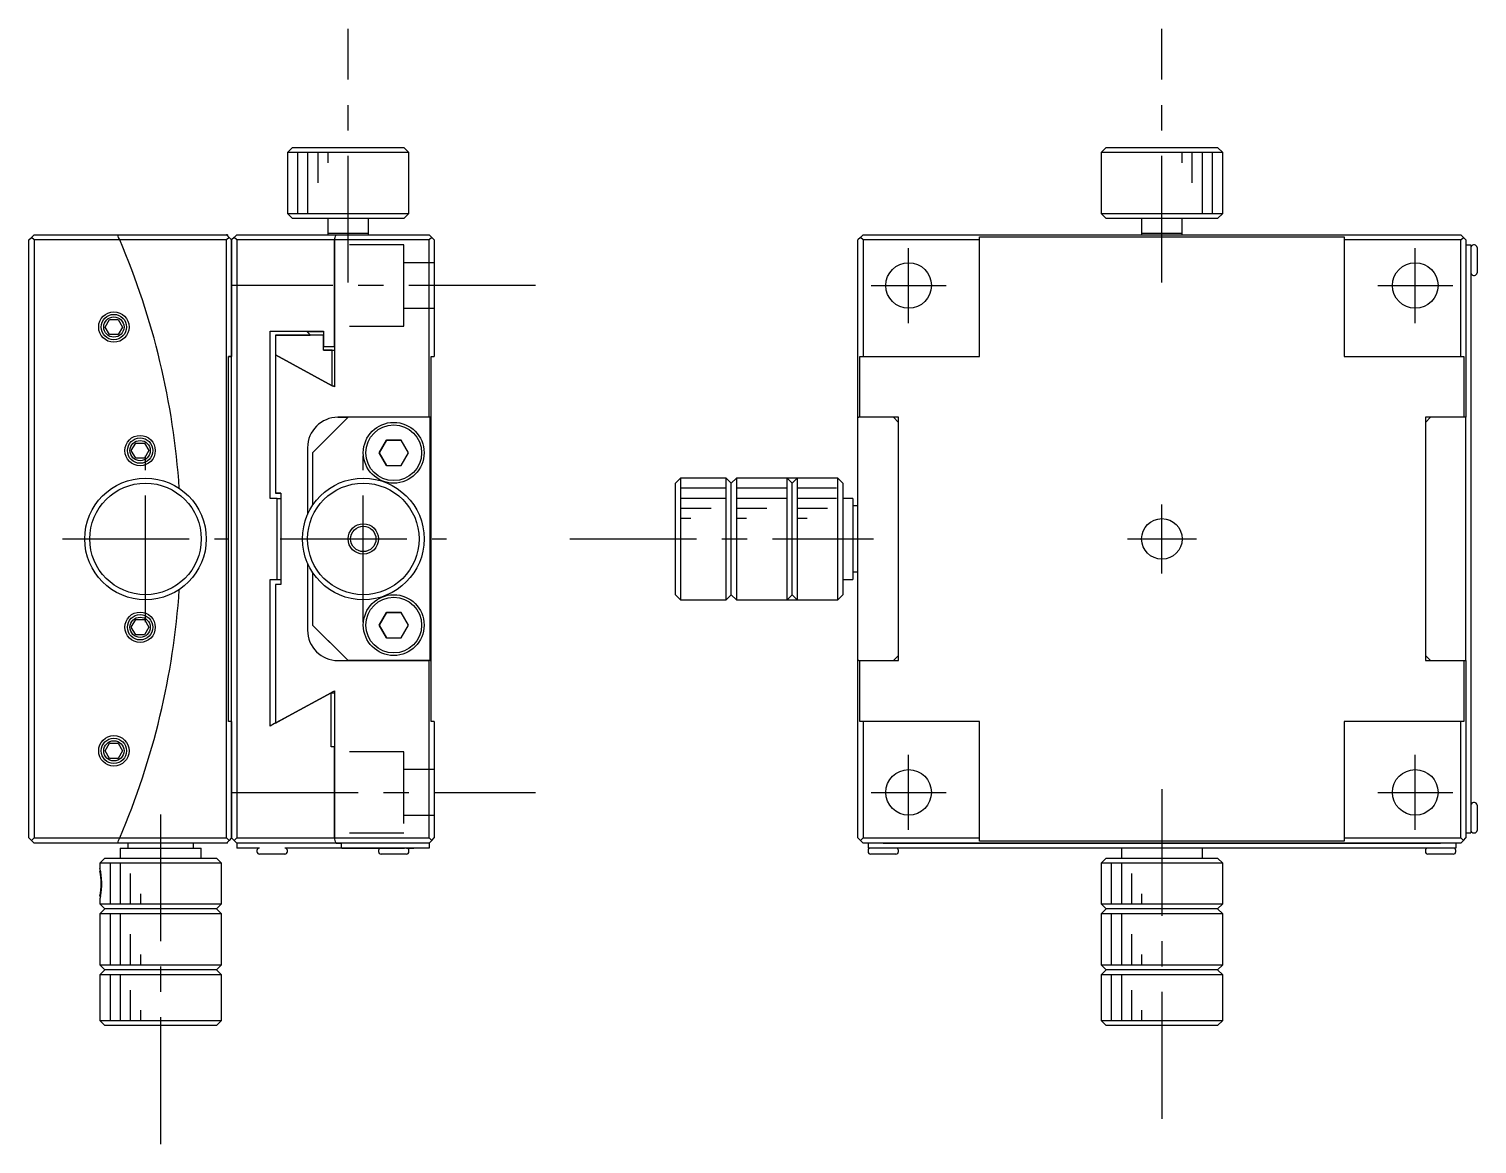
# Model space of a CAD drawing. Extents: x 80 to 393, y -8 to 241.
# Drawn here: x 250.3 to 393.3, y 78 to 188 of the extents above; entities that cross this region are included whole.
import ezdxf

# ---------------------------------------------------------------- set-up
doc = ezdxf.new("R2010")
doc.units = 0
doc.header["$LTSCALE"] = 10
doc.linetypes.add('CENTER', pattern=[2, 1.25, -0.25, 0.25, -0.25])
doc.linetypes.add('DASHED', pattern=[3.5, 2, -1.5])
doc.layers.get('0').update_dxf_attribs({"linetype": 'CONTINUOUS'})
doc.layers.add('CENTER', color=1, linetype='CENTER')

msp = doc.modelspace()

# ---------------------------------------------------------------- linework, layer by layer
at = {"color": 7, "linetype": 'CONTINUOUS'}
for p, q in [((276.349803, 176.276174), (275.849803, 175.776174)), ((276.349803, 176.276174), (287.349803, 176.276174)), ((287.849803, 175.776174), (287.349803, 176.276174)), ((356.6666, 176.276174), (356.1666, 175.776174)), ((356.6666, 176.276174), (362.1666, 176.276174)), ((362.1666, 176.276174), (367.6666, 176.276174)), ((368.1666, 175.776174), (367.6666, 176.276174)), ((287.849803, 175.776174), (275.849803, 175.776174)), ((275.849803, 175.776174), (275.849803, 169.776174)), ((287.849803, 169.776174), (287.849803, 175.776174)), ((362.1666, 175.776174), (356.1666, 175.776174)), ((356.1666, 175.776174), (356.1666, 169.776174)), ((368.1666, 175.776174), (362.1666, 175.776174)), ((368.1666, 169.776174), (368.1666, 175.776174)), ((275.849803, 169.776174), (287.849803, 169.776174)), ((275.849803, 169.776174), (276.349803, 169.276174)), ((287.349803, 169.276174), (276.349803, 169.276174)), ((279.849803, 169.276174), (279.849803, 167.776174)), ((283.849803, 167.776174), (283.849803, 169.276174)), ((287.349803, 169.276174), (287.849803, 169.776174)), ((356.1666, 169.776174), (368.1666, 169.776174)), ((356.1666, 169.776174), (356.6666, 169.276174)), ((367.6666, 169.276174), (356.6666, 169.276174)), ((360.1666, 169.276174), (360.1666, 167.776174)), ((364.1666, 167.776174), (364.1666, 169.276174)), ((367.6666, 169.276174), (368.1666, 169.776174)), ((250.349803, 167.160747), (250.599803, 167.410747)), ((250.599803, 167.410747), (250.849803, 167.660747)), ((250.849803, 167.160747), (250.599803, 167.410747)), ((250.849803, 167.660747), (259.088439, 167.660747)), ((259.088439, 167.660747), (269.849803, 167.660747)), ((269.949803, 167.660747), (269.849803, 167.660747)), ((269.949803, 167.660747), (269.849803, 167.660747)), ((269.849803, 167.660747), (270.099803, 167.410747)), ((270.099803, 167.410747), (269.849803, 167.160747)), ((269.949803, 167.660747), (269.949803, 167.560747)), ((270.349803, 167.160747), (270.099803, 167.410747)), ((270.599803, 167.410747), (270.349803, 167.160747)), ((270.599803, 167.410747), (270.849803, 167.660747)), ((270.849803, 167.160747), (270.599803, 167.410747)), ((270.849803, 167.660747), (280.653458, 167.660747)), ((283.849808, 167.776174), (279.849798, 167.776174)), ((279.849803, 167.781174), (279.849803, 167.776174)), ((279.849803, 167.776174), (279.849803, 167.771174)), ((279.849803, 167.776174), (279.849803, 167.660767)), ((280.653458, 167.660747), (289.849803, 167.660747)), ((283.849803, 167.776174), (283.849803, 167.781174)), ((283.849803, 167.771174), (283.849803, 167.776174)), ((283.849803, 167.660767), (283.849803, 167.776174)), ((289.849803, 167.660747), (290.099803, 167.410747)), ((290.099803, 167.410747), (289.849803, 167.160747)), ((290.349803, 167.160747), (290.099803, 167.410747)), ((332.4166, 167.410747), (332.1666, 167.160747)), ((332.6666, 167.660747), (332.4166, 167.410747)), ((332.6666, 167.160747), (332.4166, 167.410747)), ((332.6666, 167.660747), (364.1666, 167.660747)), ((344.1666, 167.460747), (380.1666, 167.460747)), ((344.1666, 167.160747), (344.1666, 167.460747)), ((364.166605, 167.776174), (360.166595, 167.776174)), ((360.1666, 167.781174), (360.1666, 167.776174)), ((360.1666, 167.776174), (360.1666, 167.771174)), ((360.1666, 167.776174), (360.1666, 167.660767)), ((364.1666, 167.776174), (364.1666, 167.781174)), ((364.1666, 167.771174), (364.1666, 167.776174)), ((364.1666, 167.660767), (364.1666, 167.776174)), ((364.1666, 167.660747), (391.6666, 167.660747)), ((380.1666, 167.460747), (380.1666, 167.160747)), ((391.9166, 167.410747), (391.6666, 167.660747)), ((391.6666, 167.160747), (391.9166, 167.410747)), ((392.1666, 167.160747), (391.9166, 167.410747)), ((250.349803, 108.160747), (250.349803, 167.160747)), ((250.849803, 167.160747), (250.849803, 108.160747)), ((259.304499, 167.160747), (250.849803, 167.160747)), ((269.849803, 167.160747), (259.304499, 167.160747)), ((269.849803, 108.160747), (269.849803, 167.160747)), ((270.349803, 167.160747), (270.349803, 155.660747)), ((270.349803, 155.660747), (270.349803, 167.160747)), ((270.849803, 167.160747), (270.849803, 108.160747)), ((280.488585, 167.160747), (270.849803, 167.160747)), ((280.488585, 167.160747), (280.488585, 156.660747)), ((289.849803, 167.160747), (280.488585, 167.160747)), ((280.488585, 156.660747), (280.488585, 167.160747)), ((289.849803, 149.660747), (289.849803, 167.160747)), ((290.349803, 167.160747), (290.349803, 155.660747)), ((332.1666, 149.660747), (332.1666, 167.160747)), ((332.6666, 167.160747), (332.6666, 155.660747)), ((344.1666, 167.160747), (332.6666, 167.160747)), ((344.1666, 155.660747), (344.1666, 167.160747)), ((391.6666, 167.160747), (380.1666, 167.160747)), ((380.1666, 167.160747), (380.1666, 155.660747)), ((391.6666, 155.660747), (391.6666, 167.160747)), ((392.1666, 167.160747), (392.1666, 149.660747)), ((392.1666, 166.660747), (392.6666, 166.660747)), ((392.1666, 166.660747), (392.6666, 166.660747)), ((392.6666, 166.660747), (392.6666, 165.160747)), ((393.0166, 166.660747), (392.9166, 166.660747)), ((393.2666, 166.410747), (393.2666, 163.910747)), ((392.6666, 165.160747), (392.6666, 110.160747)), ((392.9166, 163.660747), (393.0166, 163.660747)), ((257.863778, 158.565747), (258.296791, 159.315747)), ((258.296791, 159.315747), (259.162816, 159.315747)), ((259.162816, 159.315747), (259.595829, 158.565747)), ((258.296791, 157.815747), (257.863778, 158.565747)), ((259.162816, 157.815747), (258.296791, 157.815747)), ((259.595829, 158.565747), (259.162816, 157.815747)), ((274.141211, 158.160747), (279.434033, 158.160747)), ((274.141211, 141.660747), (274.141211, 158.160747)), ((274.672102, 157.776174), (274.672102, 155.836174)), ((279.434033, 157.776174), (274.672102, 157.776174)), ((274.672102, 157.776174), (278.118577, 157.776174)), ((277.819803, 158.160728), (277.819803, 158.074947)), ((279.319803, 158.074947), (277.819803, 158.074947)), ((277.819803, 158.074947), (278.069803, 157.824947)), ((278.069803, 157.824947), (278.118577, 157.776174)), ((278.118577, 157.776174), (278.069803, 157.776174)), ((279.434033, 157.776174), (278.069803, 157.776174)), ((279.434033, 158.074947), (279.319803, 158.074947)), ((279.434033, 158.160747), (279.434033, 157.776174)), ((279.434033, 156.660747), (279.434033, 157.776174)), ((279.434033, 157.776174), (279.434033, 156.660747)), ((274.672102, 155.836174), (280.277775, 152.776217)), ((274.672102, 155.836174), (274.672102, 142.160747)), ((280.281639, 152.774101), (274.672102, 155.836174)), ((279.434033, 156.276174), (279.434033, 156.660747)), ((279.434033, 156.660747), (280.488585, 156.660747)), ((280.277775, 156.276174), (279.434033, 156.276174)), ((279.434033, 156.276174), (280.277775, 156.276174)), ((279.434033, 156.276174), (280.488585, 156.276174)), ((280.277775, 152.776217), (280.277775, 156.276174)), ((280.277775, 156.276174), (280.488585, 156.276174)), ((280.277775, 156.276174), (280.488585, 156.276174)), ((280.488585, 156.660747), (280.488585, 152.660747)), ((270.049803, 155.660747), (270.349803, 155.660747)), ((270.049803, 119.660747), (270.049803, 155.660747)), ((270.349803, 155.660747), (270.049803, 155.660747)), ((270.349803, 119.660747), (270.349803, 155.660747)), ((290.049803, 155.660747), (290.349803, 155.660747)), ((290.049803, 149.660747), (290.049803, 155.660747)), ((290.049803, 155.660747), (290.349803, 155.660747)), ((332.3666, 149.660747), (332.3666, 155.660747)), ((332.3666, 155.660747), (332.6666, 155.660747)), ((332.6666, 155.660747), (344.1666, 155.660747)), ((380.1666, 155.660747), (391.6666, 155.660747)), ((391.6666, 155.660747), (391.9666, 155.660747)), ((391.9666, 155.660747), (391.9666, 149.660747)), ((280.277775, 152.776217), (280.488585, 152.776217)), ((280.365481, 152.72818), (280.281639, 152.774101)), ((280.488585, 152.660747), (280.365481, 152.72818)), ((281.849803, 149.660747), (278.349803, 146.160747)), ((281.849803, 149.660747), (280.849803, 149.660747)), ((280.849803, 149.660747), (281.849803, 149.660747)), ((289.849803, 149.660747), (281.849803, 149.660747)), ((289.849803, 149.660747), (281.849803, 149.660747)), ((289.949803, 149.660747), (289.849803, 149.660747)), ((289.949803, 125.660747), (289.949803, 149.660747)), ((289.949803, 149.660747), (290.049803, 149.660747)), ((290.049803, 149.660747), (289.949803, 149.660747)), ((290.049803, 125.660747), (290.049803, 149.660747)), ((332.1666, 149.660747), (332.2666, 149.660747)), ((332.1666, 139.660747), (332.1666, 149.660747)), ((332.3666, 149.660747), (332.2666, 149.660747)), ((336.1666, 149.660747), (332.3666, 149.660747)), ((336.1666, 149.160747), (335.6666, 149.660747)), ((336.1666, 125.660747), (336.1666, 149.660747)), ((388.1666, 149.160747), (388.6666, 149.660747)), ((391.9666, 149.660747), (388.1666, 149.660747)), ((388.1666, 149.660747), (388.1666, 125.660747)), ((392.1666, 149.660747), (391.9666, 149.660747)), ((392.1666, 125.660747), (392.1666, 149.660747)), ((285.628116, 147.410747), (284.906428, 146.160747)), ((284.906428, 146.160747), (285.628116, 147.410747)), ((287.071491, 147.410747), (285.628116, 147.410747)), ((285.628116, 147.410747), (287.071491, 147.410747)), ((287.793179, 146.160747), (287.071491, 147.410747)), ((260.450778, 146.374747), (260.883791, 147.124747)), ((260.883791, 145.624747), (260.450778, 146.374747)), ((260.883791, 147.124747), (261.749816, 147.124747)), ((261.749816, 147.124747), (262.182829, 146.374747)), ((262.182829, 146.374747), (261.749816, 145.624747)), ((277.849803, 146.660747), (277.849803, 140.058663)), ((278.349803, 146.160747), (278.349803, 140.977372)), ((284.906428, 146.160747), (285.628116, 144.910747)), ((285.628116, 144.910747), (284.906428, 146.160747)), ((287.071491, 144.910747), (287.793179, 146.160747)), ((261.749816, 145.624747), (260.883791, 145.624747)), ((285.628116, 144.910747), (287.071491, 144.910747)), ((314.6666, 143.660747), (314.1666, 143.160747)), ((314.1666, 137.660747), (314.1666, 143.160747)), ((314.6666, 143.660747), (314.6666, 137.660747)), ((319.1666, 143.660747), (314.6666, 143.660747)), ((319.1666, 137.660747), (319.1666, 143.660747)), ((319.6666, 143.160747), (319.1666, 143.660747)), ((320.1666, 143.660747), (319.6666, 143.160747)), ((319.6666, 137.660747), (319.6666, 143.160747)), ((320.1666, 143.660747), (320.1666, 131.660747)), ((325.1666, 143.660747), (320.1666, 143.660747)), ((325.1666, 143.660747), (324.051174, 143.660747)), ((325.1666, 137.660747), (325.1666, 143.660747)), ((326.1666, 143.660747), (325.1666, 143.660747)), ((325.6666, 143.160747), (325.1666, 143.660747)), ((326.1666, 143.660747), (325.6666, 143.160747)), ((325.6666, 137.660747), (325.6666, 143.160747)), ((326.1666, 143.660747), (326.1666, 131.660747)), ((330.051174, 143.660747), (326.1666, 143.660747)), ((330.1666, 143.660747), (326.1666, 143.660747)), ((330.1666, 131.660747), (330.1666, 143.660747)), ((330.6666, 143.160747), (330.1666, 143.660747)), ((330.6666, 143.160747), (330.6666, 132.160747)), ((274.831295, 141.660747), (274.141211, 141.660747)), ((274.672102, 142.160747), (275.202617, 142.160747)), ((275.202617, 142.160747), (274.672102, 142.160747)), ((274.831295, 133.660747), (274.831295, 141.660747)), ((274.831295, 141.660747), (275.202617, 141.660747)), ((275.202617, 142.160747), (275.202617, 133.160747)), ((331.6666, 141.660747), (330.6666, 141.660747)), ((331.6666, 141.660747), (331.6666, 133.660747)), ((332.1666, 140.910747), (331.6666, 140.910747)), ((332.1666, 125.660747), (332.1666, 139.660747)), ((314.1666, 132.160747), (314.1666, 137.660747)), ((314.6666, 137.660747), (314.6666, 131.660747)), ((319.1666, 131.660747), (319.1666, 137.660747)), ((319.6666, 132.160747), (319.6666, 137.660747)), ((325.1666, 131.660747), (325.1666, 137.660747)), ((325.6666, 132.160747), (325.6666, 137.660747)), ((277.849803, 135.262832), (277.849803, 128.660747)), ((278.349803, 134.344123), (278.349803, 129.160747)), ((331.6666, 134.410747), (332.1666, 134.410747)), ((274.141211, 133.660747), (274.831295, 133.660747)), ((274.141211, 119.196646), (274.141211, 133.660747)), ((274.672102, 133.160747), (274.672102, 119.485321)), ((275.202617, 133.160747), (274.672102, 133.160747)), ((274.831295, 133.660747), (275.202617, 133.660747)), ((330.6666, 133.660747), (331.6666, 133.660747)), ((314.1666, 132.160747), (314.6666, 131.660747)), ((314.6666, 131.660747), (319.1666, 131.660747)), ((319.1666, 131.660747), (319.6666, 132.160747)), ((319.6666, 132.160747), (320.1666, 131.660747)), ((320.1666, 131.660747), (325.1666, 131.660747)), ((324.051174, 131.660747), (325.1666, 131.660747)), ((325.1666, 131.660747), (325.6666, 132.160747)), ((325.1666, 131.660747), (326.1666, 131.660747)), ((325.6666, 132.160747), (326.1666, 131.660747)), ((326.1666, 131.660747), (330.051174, 131.660747)), ((326.1666, 131.660747), (330.1666, 131.660747)), ((330.1666, 131.660747), (330.6666, 132.160747)), ((285.628116, 130.410747), (284.906428, 129.160747)), ((284.906428, 129.160747), (285.628116, 130.410747)), ((287.071491, 130.410747), (285.628116, 130.410747)), ((285.628116, 130.410747), (287.071491, 130.410747)), ((287.793179, 129.160747), (287.071491, 130.410747)), ((260.450778, 128.946747), (260.883791, 129.696747)), ((260.883791, 128.196747), (260.450778, 128.946747)), ((260.883791, 129.696747), (261.749816, 129.696747)), ((261.749816, 129.696747), (262.182829, 128.946747)), ((262.182829, 128.946747), (261.749816, 128.196747)), ((278.349803, 129.160747), (281.849803, 125.660747)), ((281.349803, 126.160747), (278.349803, 129.160747)), ((284.906428, 129.160747), (285.628116, 127.910747)), ((285.628116, 127.910747), (284.906428, 129.160747)), ((287.071491, 127.910747), (287.793179, 129.160747)), ((261.749816, 128.196747), (260.883791, 128.196747)), ((285.628116, 127.910747), (287.071491, 127.910747)), ((281.349803, 126.160747), (281.849803, 125.660747)), ((335.6666, 125.660747), (336.1666, 126.160747)), ((388.6666, 125.660747), (388.1666, 126.160747)), ((280.849803, 125.660747), (281.849803, 125.660747)), ((289.849803, 125.660747), (281.849803, 125.660747)), ((281.849803, 125.660747), (289.849803, 125.660747)), ((289.949803, 125.660747), (289.849803, 125.660747)), ((289.849803, 108.160747), (289.849803, 125.660747)), ((289.949803, 125.660747), (290.049803, 125.660747)), ((290.049803, 119.660747), (290.049803, 125.660747)), ((332.2666, 125.660747), (332.1666, 125.660747)), ((332.1666, 108.160747), (332.1666, 125.660747)), ((332.2666, 125.660747), (332.3666, 125.660747)), ((332.3666, 119.660747), (332.3666, 125.660747)), ((332.3666, 125.660747), (336.1666, 125.660747)), ((388.1666, 125.660747), (391.9666, 125.660747)), ((391.9666, 125.660747), (391.9666, 119.660747)), ((391.9666, 125.660747), (392.1666, 125.660747)), ((392.1666, 125.660747), (392.1666, 108.160747)), ((275.919751, 120.164536), (280.172351, 122.487542)), ((280.172351, 122.487542), (275.919751, 120.164536)), ((280.172351, 122.487542), (280.252418, 122.53139)), ((280.172351, 117.160747), (280.172351, 122.487542)), ((280.172351, 122.487542), (280.488585, 122.487542)), ((280.252418, 122.53139), (280.488585, 122.660747)), ((280.488585, 122.660747), (280.488585, 117.160747)), ((274.672102, 119.485321), (275.919751, 120.164536)), ((275.919751, 120.164536), (274.713426, 119.5078)), ((270.349803, 119.660747), (270.049803, 119.660747)), ((270.349803, 119.660747), (270.349803, 108.160747)), ((270.349803, 108.160747), (270.349803, 119.660747)), ((274.584268, 119.437547), (274.141211, 119.196646)), ((274.713426, 119.5078), (274.584268, 119.437547)), ((290.349803, 119.660747), (290.049803, 119.660747)), ((290.349803, 119.660747), (290.349803, 108.160747)), ((332.6666, 119.660747), (332.3666, 119.660747)), ((332.6666, 119.660747), (332.6666, 108.160747)), ((344.1666, 119.660747), (332.6666, 119.660747)), ((344.1666, 108.160747), (344.1666, 119.660747)), ((391.6666, 119.660747), (380.1666, 119.660747)), ((380.1666, 119.660747), (380.1666, 108.160747)), ((391.6666, 108.160747), (391.6666, 119.660747)), ((391.9666, 119.660747), (391.6666, 119.660747)), ((257.863778, 116.755747), (258.296791, 117.505747)), ((258.296791, 117.505747), (259.162816, 117.505747)), ((259.162816, 117.505747), (259.595829, 116.755747)), ((258.296791, 116.005747), (257.863778, 116.755747)), ((259.162816, 116.005747), (258.296791, 116.005747)), ((259.595829, 116.755747), (259.162816, 116.005747)), ((280.488585, 117.160747), (280.172351, 117.160747)), ((280.488585, 117.160747), (280.488585, 108.160747)), ((280.488585, 108.160747), (280.488585, 117.160747)), ((393.0166, 111.660747), (392.9166, 111.660747)), ((392.6666, 110.160747), (392.6666, 108.660747)), ((393.2666, 111.410747), (393.2666, 108.910747)), ((392.1666, 108.660747), (392.6666, 108.660747)), ((392.1666, 108.660747), (392.6666, 108.660747)), ((392.9166, 108.660747), (393.0166, 108.660747)), ((250.599803, 107.910747), (250.349803, 108.160747)), ((250.599803, 107.910747), (250.849803, 108.160747)), ((250.849803, 107.660747), (250.599803, 107.910747)), ((250.849803, 108.160747), (259.304499, 108.160747)), ((259.088439, 107.660747), (250.849803, 107.660747)), ((269.849803, 107.660747), (259.088439, 107.660747)), ((260.849803, 107.660747), (259.088439, 107.660747)), ((259.304499, 108.160747), (269.849803, 108.160747)), ((260.099803, 107.660747), (260.099803, 107.160747)), ((261.849803, 107.660747), (260.849803, 107.660747)), ((269.849803, 107.660747), (261.849803, 107.660747)), ((266.599803, 107.160747), (266.599803, 107.660747)), ((269.849803, 108.160747), (270.099803, 107.910747)), ((270.099803, 107.910747), (269.849803, 107.660747)), ((269.949803, 107.760747), (269.849803, 107.660747)), ((269.949803, 107.660747), (269.849803, 107.660747)), ((269.949803, 107.660747), (269.849803, 107.660747)), ((270.049803, 107.860747), (269.949803, 107.760747)), ((269.949803, 107.660747), (269.949803, 107.760747)), ((270.049803, 107.860747), (270.349803, 108.160747)), ((270.349803, 108.160747), (270.099803, 107.910747)), ((270.599803, 107.910747), (270.349803, 108.160747)), ((270.599803, 107.910747), (270.849803, 108.160747)), ((270.849803, 107.660747), (270.599803, 107.910747)), ((270.849803, 108.160747), (280.488585, 108.160747)), ((270.849803, 107.660747), (270.849803, 107.160747)), ((280.653458, 107.660747), (270.849803, 107.660747)), ((280.488585, 108.160747), (289.849803, 108.160747)), ((289.849803, 107.660747), (280.653458, 107.660747)), ((280.653458, 107.660747), (281.175726, 107.660747)), ((281.175726, 107.660747), (281.175726, 107.160747)), ((289.849803, 108.160747), (290.099803, 107.910747)), ((290.099803, 107.910747), (289.849803, 107.660747)), ((289.849803, 107.660747), (290.099803, 107.910747)), ((289.849803, 107.660747), (289.849803, 107.160747)), ((290.049803, 107.860747), (290.349803, 108.160747)), ((290.349803, 108.160747), (290.049803, 107.860747)), ((290.099803, 107.910747), (290.349803, 108.160747)), ((290.099803, 107.910747), (290.349803, 108.160747)), ((332.1666, 108.160747), (332.4166, 107.910747)), ((332.4166, 107.910747), (332.6666, 108.160747)), ((332.4166, 107.910747), (332.6666, 107.660747)), ((332.6666, 108.160747), (344.1666, 108.160747)), ((334.6666, 107.660747), (332.6666, 107.660747)), ((333.1666, 107.660747), (333.1666, 107.160747)), ((333.1666, 107.660747), (333.1666, 107.160747)), ((334.6666, 107.660747), (389.6666, 107.660747)), ((389.6666, 107.660747), (334.6666, 107.660747)), ((344.1666, 107.860747), (344.1666, 108.160747)), ((380.1666, 107.860747), (344.1666, 107.860747)), ((380.1666, 108.160747), (380.1666, 107.860747)), ((380.1666, 108.160747), (391.6666, 108.160747)), ((391.6666, 107.660747), (389.6666, 107.660747)), ((391.1666, 107.660747), (391.1666, 107.160747)), ((391.1666, 107.660747), (391.1666, 107.160747)), ((391.9166, 107.910747), (391.6666, 108.160747)), ((391.6666, 107.660747), (391.9166, 107.910747)), ((391.9166, 107.910747), (392.1666, 108.160747)), ((257.849803, 106.160747), (257.349803, 105.660747)), ((257.849803, 106.160747), (268.849803, 106.160747)), ((259.349803, 107.160747), (259.349803, 106.160747)), ((259.349803, 107.160747), (267.349803, 107.160747)), ((267.349803, 106.160747), (267.349803, 107.160747)), ((269.349803, 105.660747), (268.849803, 106.160747)), ((272.349803, 107.160747), (270.849803, 107.160747)), ((273.099803, 107.160747), (272.349803, 107.160747)), ((272.849803, 106.910747), (272.849803, 106.810747)), ((275.599803, 106.560747), (273.099803, 106.560747)), ((274.224803, 106.560747), (273.599803, 106.560747)), ((274.474803, 106.560747), (274.224803, 106.560747)), ((275.099803, 106.560747), (274.474803, 106.560747)), ((280.082741, 107.160747), (275.599803, 107.160747)), ((275.849803, 106.810747), (275.849803, 106.910747)), ((281.037346, 107.160747), (280.082741, 107.160747)), ((281.175726, 107.160747), (281.037346, 107.160747)), ((282.175726, 107.160747), (281.175726, 107.160747)), ((281.219206, 107.160747), (281.175726, 107.160747)), ((281.219206, 107.160747), (284.180196, 107.160747)), ((288.349803, 107.160747), (282.175726, 107.160747)), ((284.180196, 107.160747), (284.402051, 107.160747)), ((284.180196, 107.160747), (285.093257, 107.160747)), ((284.402051, 107.160747), (284.6007, 107.160747)), ((284.402051, 107.160747), (285.093257, 107.160747)), ((284.6007, 107.160747), (284.776094, 107.160747)), ((284.6007, 107.160747), (285.093257, 107.160747)), ((284.776094, 107.160747), (284.92819, 107.160747)), ((284.776094, 107.160747), (285.093257, 107.160747)), ((284.849803, 106.910747), (284.849803, 106.810747)), ((284.92819, 107.160747), (285.05695, 107.160747)), ((284.92819, 107.160747), (285.0883, 107.160747)), ((285.05695, 107.160747), (285.162343, 107.160747)), ((287.599803, 106.560747), (285.099803, 106.560747)), ((285.162343, 107.160747), (285.244342, 107.160747)), ((285.244342, 107.160747), (285.302927, 107.160747)), ((285.299803, 107.160747), (285.349803, 107.160747)), ((285.299803, 107.160747), (287.399803, 107.160747)), ((285.302927, 107.160747), (285.338084, 107.160747)), ((286.224803, 106.560747), (285.599803, 106.560747)), ((286.474803, 106.560747), (286.224803, 106.560747)), ((287.099803, 106.560747), (286.474803, 106.560747)), ((287.349803, 107.160747), (287.399803, 107.160747)), ((287.349803, 107.160747), (287.399803, 107.160747)), ((287.349803, 107.160747), (287.399803, 107.160747)), ((287.598947, 107.160747), (288.349803, 107.160747)), ((288.349803, 107.160747), (287.599803, 107.160747)), ((288.130949, 107.160747), (287.599803, 107.160747)), ((287.599803, 107.160747), (288.047702, 107.160747)), ((287.60635, 107.160747), (288.047702, 107.160747)), ((288.130949, 107.160747), (287.60635, 107.160747)), ((287.849803, 106.810747), (287.849803, 106.910747)), ((289.349803, 107.160747), (288.349803, 107.160747)), ((289.849803, 107.160747), (288.349803, 107.160747)), ((289.849803, 107.160747), (288.349803, 107.160747)), ((334.6666, 107.160747), (333.1666, 107.160747)), ((333.1666, 106.910747), (333.1666, 106.810747)), ((335.9166, 106.560747), (333.4166, 106.560747)), ((389.6666, 107.160747), (334.6666, 107.160747)), ((336.1666, 106.810747), (336.1666, 106.910747)), ((356.6666, 106.160747), (356.1666, 105.660747)), ((356.6666, 106.160747), (367.6666, 106.160747)), ((358.1666, 107.160747), (358.1666, 106.160747)), ((366.1666, 106.160747), (366.1666, 107.160747)), ((368.1666, 105.660747), (367.6666, 106.160747)), ((388.1666, 106.910747), (388.1666, 106.810747)), ((390.9166, 106.560747), (388.4166, 106.560747)), ((391.1666, 107.160747), (389.6666, 107.160747)), ((391.1666, 106.810747), (391.1666, 106.910747)), ((257.349803, 105.660747), (257.349803, 105.160742)), ((269.349803, 105.660747), (257.349803, 105.660747)), ((269.349803, 101.660747), (269.349803, 105.660747)), ((368.1666, 105.660747), (356.1666, 105.660747)), ((356.1666, 105.660747), (356.1666, 101.660747)), ((368.1666, 101.660747), (368.1666, 105.660747)), ((257.349803, 102.160752), (257.349803, 101.660747)), ((257.349803, 101.660747), (257.849803, 101.160747)), ((257.349803, 101.660747), (269.349803, 101.660747)), ((268.849803, 101.160747), (269.349803, 101.660747)), ((356.1666, 101.660747), (368.1666, 101.660747)), ((356.1666, 101.660747), (356.6666, 101.160747)), ((367.6666, 101.160747), (368.1666, 101.660747)), ((257.849803, 101.160747), (257.349803, 100.660747)), ((257.349803, 100.660747), (257.349803, 95.660747)), ((269.349803, 100.660747), (257.349803, 100.660747)), ((268.849803, 101.160747), (257.849803, 101.160747)), ((269.349803, 100.660747), (268.849803, 101.160747)), ((269.349803, 95.660747), (269.349803, 100.660747)), ((356.6666, 101.160747), (356.1666, 100.660747)), ((362.1666, 100.660747), (356.1666, 100.660747)), ((356.1666, 100.660747), (356.1666, 95.660747)), ((362.1666, 101.160747), (356.6666, 101.160747)), ((367.6666, 101.160747), (362.1666, 101.160747)), ((368.1666, 100.660747), (362.1666, 100.660747)), ((368.1666, 100.660747), (367.6666, 101.160747)), ((368.1666, 95.660747), (368.1666, 100.660747)), ((257.349803, 95.660747), (257.849803, 95.160747)), ((257.349803, 95.660747), (269.349803, 95.660747)), ((257.849803, 95.160747), (257.349803, 94.660747)), ((257.349803, 94.660747), (257.349803, 90.160747)), ((269.349803, 94.660747), (257.349803, 94.660747)), ((268.849803, 95.160747), (257.849803, 95.160747)), ((268.849803, 95.160747), (269.349803, 95.660747)), ((269.349803, 94.660747), (268.849803, 95.160747)), ((269.349803, 90.160747), (269.349803, 94.660747)), ((356.1666, 95.660747), (368.1666, 95.660747)), ((356.1666, 95.660747), (356.6666, 95.160747)), ((356.6666, 95.160747), (356.1666, 94.660747)), ((362.1666, 94.660747), (356.1666, 94.660747)), ((356.1666, 94.660747), (356.1666, 90.160747)), ((362.1666, 95.160747), (356.6666, 95.160747)), ((367.6666, 95.160747), (362.1666, 95.160747)), ((368.1666, 94.660747), (362.1666, 94.660747)), ((367.6666, 95.160747), (368.1666, 95.660747)), ((368.1666, 94.660747), (367.6666, 95.160747)), ((368.1666, 90.160747), (368.1666, 94.660747)), ((257.349803, 90.160747), (257.849803, 89.660747)), ((257.349803, 90.160747), (269.349803, 90.160747)), ((268.849803, 89.660747), (269.349803, 90.160747)), ((356.1666, 90.160747), (362.1666, 90.160747)), ((356.1666, 90.160747), (356.6666, 89.660747)), ((362.1666, 90.160747), (368.1666, 90.160747)), ((367.6666, 89.660747), (368.1666, 90.160747)), ((261.849808, 89.660747), (257.849803, 89.660747)), ((268.849803, 89.660747), (257.849803, 89.660747)), ((268.849803, 89.660747), (264.849798, 89.660747)), ((362.1666, 89.660747), (356.6666, 89.660747)), ((367.6666, 89.660747), (362.1666, 89.660747))]:
    msp.add_line(p, q, dxfattribs=at)
at = {"color": 3, "linetype": 'CONTINUOUS'}
for p, q in [((276.849803, 175.776174), (276.849803, 169.776174)), ((277.849803, 175.776174), (277.849803, 169.776174)), ((278.849803, 175.776174), (278.849803, 172.776174)), ((279.849803, 175.776174), (279.849803, 174.776174)), ((364.1666, 174.776174), (364.1666, 175.776174)), ((365.1666, 172.776174), (365.1666, 175.776174)), ((366.1666, 169.776174), (366.1666, 175.776174)), ((367.1666, 169.776174), (367.1666, 175.776174)), ((319.1666, 142.660747), (314.6666, 142.660747)), ((319.1666, 141.660747), (314.6666, 141.660747)), ((325.1666, 142.660747), (320.1666, 142.660747)), ((325.1666, 141.660747), (320.1666, 141.660747)), ((330.051174, 142.660747), (326.1666, 142.660747)), ((330.051174, 141.660747), (326.1666, 141.660747)), ((317.6666, 140.660747), (314.6666, 140.660747)), ((323.1666, 140.660747), (320.1666, 140.660747)), ((329.1666, 140.660747), (326.1666, 140.660747)), ((315.6666, 139.660747), (314.6666, 139.660747)), ((321.1666, 139.660747), (320.1666, 139.660747)), ((327.1666, 139.660747), (326.1666, 139.660747)), ((277.540198, 136.160752), (277.540327, 136.160752)), ((258.349803, 105.660747), (258.349803, 101.660747)), ((259.349803, 105.660747), (259.349803, 101.660747)), ((260.349803, 104.660747), (260.349803, 101.660747)), ((357.1666, 105.660747), (357.1666, 101.660747)), ((358.1666, 105.660747), (358.1666, 101.660747)), ((359.1666, 104.660747), (359.1666, 101.660747)), ((257.404953, 102.399307), (257.349803, 102.160752)), ((261.349803, 102.660747), (261.349803, 101.660747)), ((360.1666, 102.660747), (360.1666, 101.660747)), ((258.349803, 100.660747), (258.349803, 95.660747)), ((259.349803, 100.660747), (259.349803, 95.660747)), ((357.1666, 100.660747), (357.1666, 95.660747)), ((358.1666, 100.660747), (358.1666, 95.660747)), ((260.349803, 98.660747), (260.349803, 95.660747)), ((359.1666, 98.660747), (359.1666, 95.660747)), ((261.349803, 96.660747), (261.349803, 95.660747)), ((360.1666, 96.660747), (360.1666, 95.660747)), ((258.349803, 94.660747), (258.349803, 90.160747)), ((259.349803, 94.660747), (259.349803, 90.160747)), ((357.1666, 94.660747), (357.1666, 90.160747)), ((358.1666, 94.660747), (358.1666, 90.160747)), ((260.349803, 93.160747), (260.349803, 90.160747)), ((359.1666, 93.160747), (359.1666, 90.160747)), ((261.349803, 91.160747), (261.349803, 90.160747)), ((360.1666, 91.160747), (360.1666, 90.160747))]:
    msp.add_line(p, q, dxfattribs=at)
at = {"color": 3, "linetype": 'DASHED'}
for p, q in [((287.349803, 166.660747), (282.001274, 166.660747)), ((287.349803, 162.660747), (287.349803, 166.660747)), ((290.349803, 164.910747), (287.349803, 164.910747)), ((287.349803, 158.660747), (287.349803, 162.660747)), ((287.349803, 160.410747), (290.349803, 160.410747)), ((282.001299, 158.660747), (287.349803, 158.660747)), ((287.349803, 116.660747), (282.001274, 116.660747)), ((287.349803, 112.660747), (287.349803, 116.660747)), ((290.349803, 114.910747), (287.349803, 114.910747)), ((287.349803, 109.587773), (287.349803, 112.660747)), ((287.349803, 110.410747), (290.349803, 110.410747)), ((282.001299, 108.660747), (287.349803, 108.660747))]:
    msp.add_line(p, q, dxfattribs=at)
at = {"color": 7, "linetype": 'CONTINUOUS'}
for centre, radius in [((337.1666, 162.660747), 2.25), ((387.1666, 162.660747), 2.25), ((258.729803, 158.565747), 1.25), ((258.729803, 158.565747), 1), ((286.349803, 146.160747), 3), ((286.349803, 146.160747), 2.75), ((261.316803, 146.374747), 1.25), ((261.316803, 146.374747), 1), ((261.849803, 137.660747), 6), ((261.849803, 137.660747), 5.5), ((283.349803, 137.660747), 6), ((283.349803, 137.660747), 5.5), ((283.349803, 137.660747), 1.25), ((362.1666, 137.660747), 2), ((286.349803, 129.160747), 3), ((286.349803, 129.160747), 2.75), ((261.316803, 128.946747), 1.25), ((261.316803, 128.946747), 1), ((258.729803, 116.755747), 1.25), ((258.729803, 116.755747), 1), ((337.1666, 112.660747), 2.25), ((387.1666, 112.660747), 2.25)]:
    msp.add_circle(centre, radius, dxfattribs=at)
at = {"color": 3, "linetype": 'CONTINUOUS'}
for centre in [(258.729803, 158.565747), (261.316803, 146.374747), (283.349803, 137.660747), (261.316803, 128.946747), (258.729803, 116.755747)]:
    msp.add_circle(centre, 1.5, dxfattribs=at)
at = {"color": 7, "linetype": 'CONTINUOUS'}
for centre, radius, start, end in [((190.349803, 137.660747), 75, 23.162069, 23.578178), ((190.349803, 137.660747), 75, 23.162069, 23.578178), ((190.349803, 197.160747), 95, 341.59152, 341.909048), ((190.349803, 197.160747), 95, 341.59152, 341.909048), ((190.349803, 137.660747), 75, 3.813739, 23.162069), ((190.349803, 137.660747), 75, 3.813739, 23.162069), ((392.9166, 166.410747), 0.25, 90, 180), ((393.0166, 166.410747), 0.25, 0, 90), ((392.9166, 163.910747), 0.25, 180, 270), ((393.0166, 163.910747), 0.25, 270, 0), ((280.849803, 146.660747), 3, 90, 180), ((190.349803, 137.660747), 75, 336.837931, 356.186261), ((190.349803, 137.660747), 75, 336.837931, 356.186261), ((280.849803, 128.660747), 3, 180, 270), ((392.9166, 111.410747), 0.25, 90, 180), ((393.0166, 111.410747), 0.25, 0, 90), ((392.9166, 108.910747), 0.25, 180, 270), ((393.0166, 108.910747), 0.25, 270, 0), ((190.349803, 137.660747), 75, 336.421822, 336.837931), ((190.349803, 137.660747), 75, 336.421822, 336.837931), ((190.349803, 78.160747), 95, 18.090952, 18.40848), ((190.349803, 78.160747), 95, 18.090952, 18.40848), ((273.099803, 106.910747), 0.25, 90, 180), ((273.099803, 106.810747), 0.25, 180, 270), ((275.599803, 106.910747), 0.25, 0, 90), ((275.599803, 106.810747), 0.25, 270, 0), ((285.099803, 106.910747), 0.25, 90, 180), ((285.099803, 106.810747), 0.25, 180, 270), ((287.599803, 106.910747), 0.25, 0, 90), ((287.599803, 106.810747), 0.25, 270, 0), ((333.4166, 106.910747), 0.25, 90, 180), ((333.4166, 106.810747), 0.25, 180, 270), ((335.9166, 106.910747), 0.25, 0, 90), ((335.9166, 106.810747), 0.25, 270, 0), ((388.4166, 106.910747), 0.25, 90, 180), ((388.4166, 106.810747), 0.25, 180, 270), ((390.9166, 106.910747), 0.25, 0, 90), ((390.9166, 106.810747), 0.25, 270, 0), ((251.481237, 103.660747), 6.000214, 347.975737, 12.024263)]:
    msp.add_arc(centre, radius, start, end, dxfattribs=at)
at = {"color": 3, "linetype": 'CONTINUOUS'}
msp.add_arc((251.562608, 103.663896), 5.97764, 347.786612, 14.501632, dxfattribs=at)
at = {"layer": 'CENTER', "color": 1, "linetype": 'CENTER'}
for p, q in [((281.849803, 162.968461), (281.849803, 187.968461)), ((362.1666, 162.968461), (362.1666, 187.968461)), ((337.1666, 158.960747), (337.1666, 166.360747)), ((387.1666, 158.960747), (387.1666, 166.360747)), ((300.349803, 162.660747), (270.349803, 162.660747)), ((333.4666, 162.660747), (340.8666, 162.660747)), ((383.4666, 162.660747), (390.8666, 162.660747)), ((261.849803, 129.460747), (261.849803, 145.860747)), ((283.349803, 129.460747), (283.349803, 145.860747)), ((362.1666, 134.260747), (362.1666, 141.060747)), ((253.649803, 137.660747), (270.049803, 137.660747)), ((275.149803, 137.660747), (291.549803, 137.660747)), ((303.7166, 137.660747), (333.7166, 137.660747)), ((358.7666, 137.660747), (365.5666, 137.660747)), ((337.1666, 108.960747), (337.1666, 116.360747)), ((387.1666, 108.960747), (387.1666, 116.360747)), ((263.349803, 77.968461), (263.349803, 112.968461)), ((362.1666, 112.968461), (362.1666, 77.968461)), ((270.349803, 112.660747), (300.349803, 112.660747)), ((333.4666, 112.660747), (340.8666, 112.660747)), ((383.4666, 112.660747), (390.8666, 112.660747))]:
    msp.add_line(p, q, dxfattribs=at)

doc.saveas('drawing.dxf')
